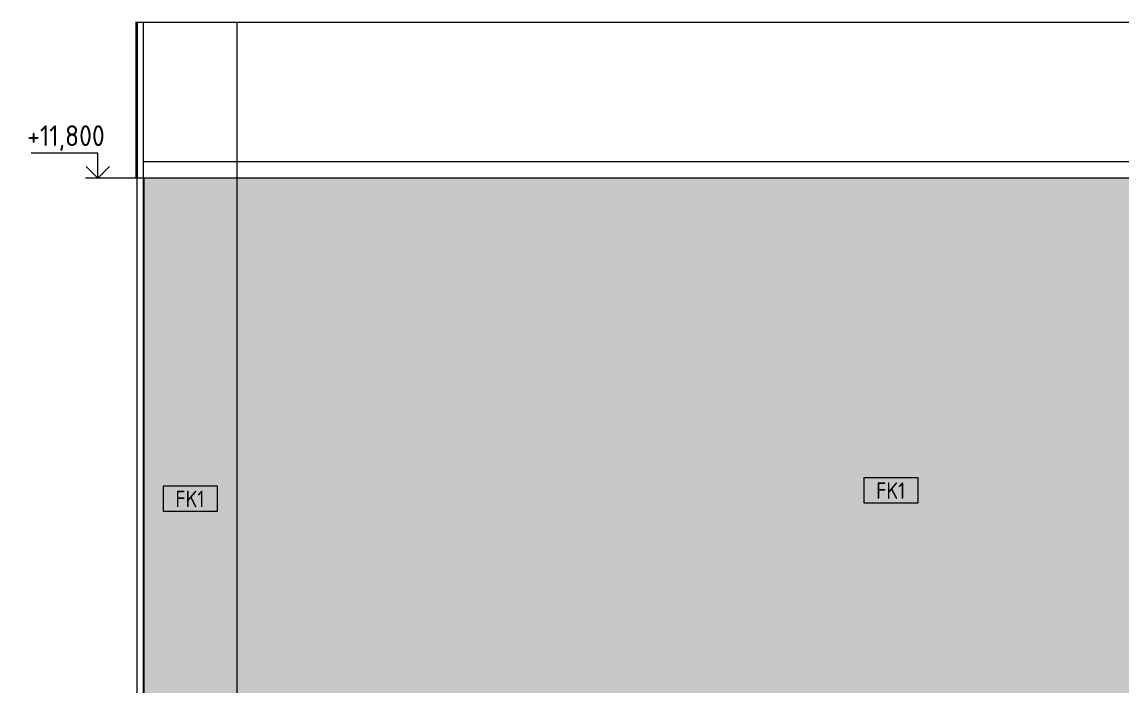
# Model space of a CAD drawing. Header units: millimetres. Extents: x 72431 to 128923, y -1987 to 12500.
# Drawn here: x 92637 to 95947, y 10271 to 12270 of the extents above; entities that cross this region are included whole.
import ezdxf

# ---------------------------------------------------------------- set-up
doc = ezdxf.new("R2010")
doc.units = ezdxf.units.MM
for name, color, linetype, lineweight in [('A-CLNG', 7, 'Continuous', 9), ('A-DETL', 7, 'Continuous', 9), ('A-FLOR', 7, 'Continuous', 9), ('A-WALL-IDEN', 7, 'Continuous', 9), ('A-WALL-PATT', 7, 'Continuous', 9), ('G-ANNO-DIMS', 7, 'Continuous', 9), ('G-ANNO-DIMS-1', 7, 'Continuous', 20), ('I-WALL', 7, 'Continuous', 9)]:
    doc.layers.add(name, color=color, linetype=linetype, lineweight=lineweight)
doc.layers.add('A-WALL-4', color=7, linetype='Continuous', lineweight=40, true_color=0x3c3c3c)
doc.styles.add('GOST Common_6', font='GOST_Common.ttf', dxfattribs={"width": 0.9, "height": 50})
doc.styles.add('ISOCPEUR_2', font='isocpeur.ttf', dxfattribs={"width": 0.9, "height": 62.5})

# ---------------------------------------------------------------- blocks, each defined once
blk = doc.blocks.new('Высотные отметки - Стрелка_Верх-17668718-Развертка 3_08-1')
at = {"layer": 'G-ANNO-DIMS'}
for p, q in [((75581.9, 11875), (75381.9, 11875)), ((75581.9, 11800), (75581.9, 11875)), ((75619.8, 11800), (75544.8, 11800))]:
    blk.add_line(p, q, dxfattribs=at)
at = {"layer": 'G-ANNO-DIMS-1'}
for q in [(75546.6, 11835.4), (75617.3, 11835.4)]:
    blk.add_line((75581.9, 11800), q, dxfattribs=at)
blk = doc.blocks.new('М_стена_0001 - Типоразмер_без рамки-25382661-Развертка 3_08-1')
at = {"layer": 'A-WALL-IDEN'}
for p, q in [((78050.9, 10898.1), (77887.6, 10898.1)), ((77887.6, 10898.1), (77887.6, 10823.1)), ((78050.9, 10823.1), (78050.9, 10898.1)), ((77887.6, 10823.1), (78050.9, 10823.1))]:
    blk.add_line(p, q, dxfattribs=at)

msp = doc.modelspace()

# ---------------------------------------------------------------- hatches: boundary and pattern name
at = {"layer": 'A-WALL-PATT'}
msp.add_hatch(color=256, dxfattribs=at).paths.add_polyline_path([(93003.6, 8450), (93283.6, 8450), (93283.6, 11800), (93003.6, 11800), (93003.6, 8515.5)])
h = msp.add_hatch(color=256, dxfattribs=at)
h.paths.add_polyline_path([(95798.6, 8400), (95798.6, 8450), (96395.1, 8450), (96395.2, 8860), (97611.6, 8860), (97611.6, 11800), (93283.6, 11800), (93283.6, 9150), (94597.6, 9150), (94597.6, 10200), (95797.6, 10200), (95797.6, 8400)])
h.paths.add_polyline_path([(96415.1, 8450), (97610.1, 8450), (97610.1, 8820), (96415.1, 8820), (96415.1, 8455.2)])

# ---------------------------------------------------------------- linework, layer by layer
at = {"layer": 'A-CLNG'}
msp.add_line((101741.6, 11800), (93003.6, 11800), dxfattribs=at)
at = {"layer": 'A-DETL'}
msp.add_line((93003.6, 11850), (101742.6, 11850), dxfattribs=at)
at = {"layer": 'A-FLOR'}
msp.add_line((92982.5, 12270), (101762.7, 12270), dxfattribs=at)
at = {"layer": 'A-WALL-4'}
for p, q in [((92982.6, 11800), (92982.6, 12270.2)), ((92982.5, 11800), (92982.6, 11800))]:
    msp.add_line(p, q, dxfattribs=at)
at = {"layer": 'G-ANNO-DIMS'}
msp.add_line((93165.8, 11800), (92864.6, 11800), dxfattribs=at)
at = {"layer": 'I-WALL'}
for p, q in [((93002.6, 8400), (93002.6, 12270)), ((93282.6, 12270), (93282.6, 11800)), ((92982.6, 11800), (92982.6, 8400)), ((93003.6, 11800), (93002.6, 11800)), ((93003.6, 11800), (93003.6, 8400)), ((93283.6, 8450), (93283.6, 11800))]:
    msp.add_line(p, q, dxfattribs=at)

# ---------------------------------------------------------------- block references
at = {"layer": 'A-WALL-IDEN'}
for p in [(17282.6, 0), (15173.7, -25)]:
    msp.add_blockref('М_стена_0001 - Типоразмер_без рамки-25382661-Развертка 3_08-1', p, dxfattribs=at)
at = {"layer": 'G-ANNO-DIMS'}
msp.add_blockref('Высотные отметки - Стрелка_Верх-17668718-Развертка 3_08-1', (17282.6, 0), dxfattribs=at)

# ---------------------------------------------------------------- texts
at = {"layer": 'A-WALL-IDEN', "char_height": 50, "width": 111.835, "attachment_point": 1, "style": 'GOST Common_6'}
for insert in [(93098.1, 10859.5), (95207, 10884.5)]:
    msp.add_mtext('FK1', dxfattribs=dict(at, insert=insert))

# ---------------------------------------------------------------- next in the draw order: texts
at = {"layer": 'G-ANNO-DIMS', "insert": (92652.2, 11959.2), "char_height": 62.5, "width": 275.62, "attachment_point": 1, "line_spacing_factor": 1.149209, "style": 'ISOCPEUR_2', "bg_fill": 3, "box_fill_scale": 1.25, "bg_fill_color": 256, "bg_fill_true_color": 13158600, "bg_fill_transparency": 0}
msp.add_mtext('+11,800', dxfattribs=at)

doc.saveas('drawing.dxf')
